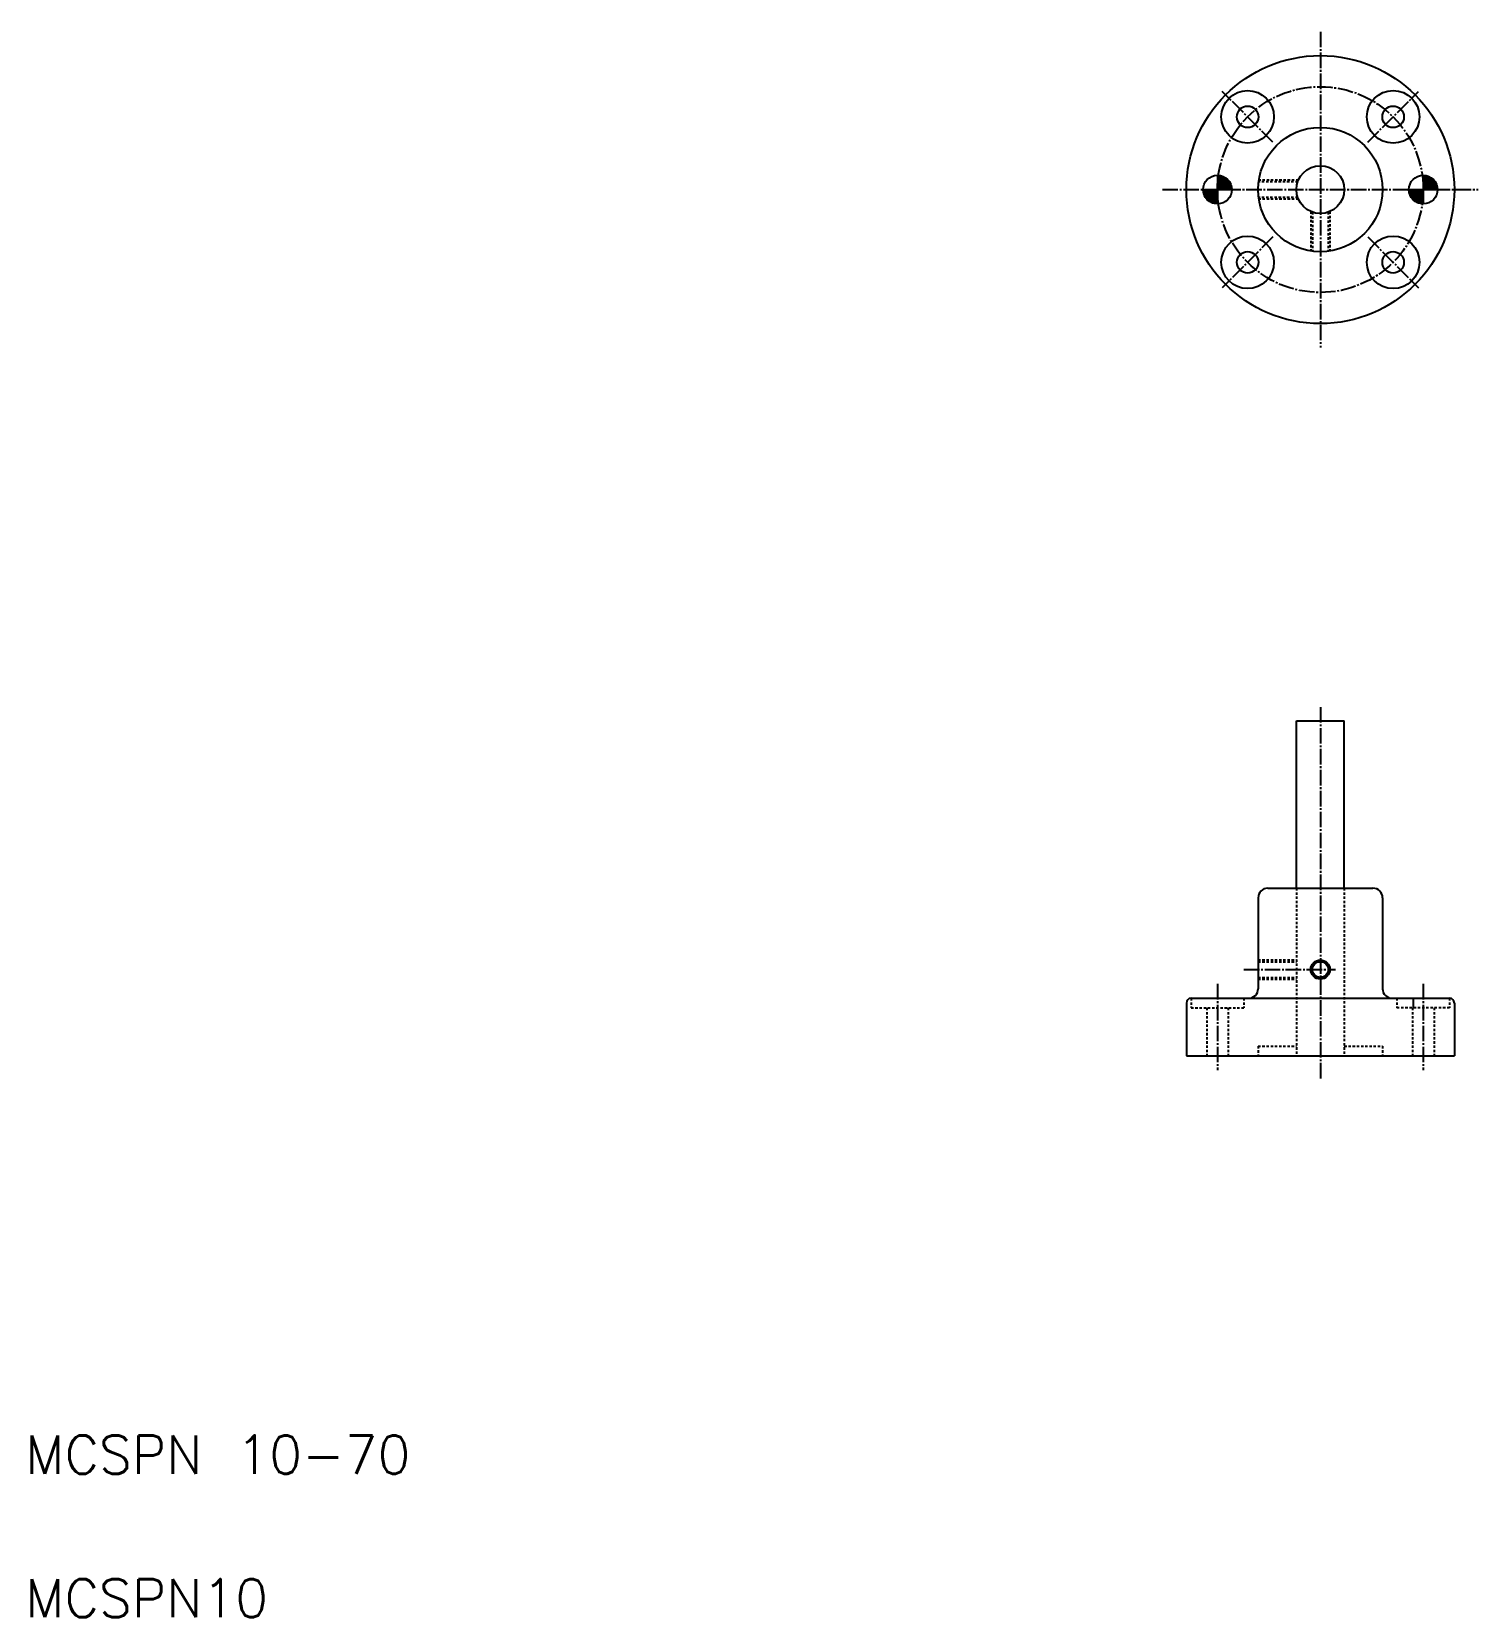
# Model space of a CAD drawing. Extents: x 21 to 324, y 20 to 351.
import ezdxf

# ---------------------------------------------------------------- set-up
doc = ezdxf.new("R2010")
doc.units = 0
doc.header["$LTSCALE"] = 0.25
doc.linetypes.add('CENTER', pattern=[17.5, 13, -1.5, 1.5, -1.5])
doc.linetypes.add('DASHED', pattern=[3.5, 2, -1.5])
doc.layers.get('0').update_dxf_attribs({"linetype": 'CONTINUOUS'})
doc.layers.add('CENTER', color=1, linetype='CENTER')
doc.styles.get("Standard").update_dxf_attribs({"font": 'txt', "bigfont": 'BIGFONT'})

msp = doc.modelspace()

# ---------------------------------------------------------------- linework, layer by layer
for p, q in [((266.16, 318.4), (272.16, 318.4)), ((269.16, 321.4), (269.16, 315.4)), ((269.16, 321.2), (270.24, 321.2)), ((269.16, 320.85), (270.89, 320.85)), ((269.16, 320.5), (271.3, 320.5)), ((269.16, 320.15), (271.6, 320.15)), ((269.16, 319.8), (271.82, 319.8)), ((269.16, 319.45), (271.97, 319.45)), ((269.16, 319.1), (272.08, 319.1)), ((269.16, 318.75), (272.14, 318.75)), ((269.16, 318.4), (272.16, 318.4)), ((309.16, 318.4), (315.16, 318.4)), ((312.16, 321.4), (312.16, 315.4)), ((312.16, 321.2), (313.24, 321.2)), ((312.16, 320.85), (313.89, 320.85)), ((312.16, 320.5), (314.3, 320.5)), ((312.16, 320.15), (314.6, 320.15)), ((312.16, 319.8), (314.82, 319.8)), ((312.16, 319.45), (314.97, 319.45)), ((312.16, 319.1), (315.08, 319.1)), ((312.16, 318.75), (315.14, 318.75)), ((312.16, 318.4), (315.16, 318.4)), ((266.18, 318.05), (269.16, 318.05)), ((266.25, 317.7), (269.16, 317.7)), ((266.35, 317.35), (269.16, 317.35)), ((266.51, 317), (269.16, 317)), ((266.73, 316.65), (269.16, 316.65)), ((267.02, 316.3), (269.16, 316.3)), ((267.43, 315.95), (269.16, 315.95)), ((268.08, 315.6), (269.16, 315.6)), ((309.18, 318.05), (312.16, 318.05)), ((309.25, 317.7), (312.16, 317.7)), ((309.35, 317.35), (312.16, 317.35)), ((309.51, 317), (312.16, 317)), ((309.73, 316.65), (312.16, 316.65)), ((310.02, 316.3), (312.16, 316.3)), ((310.43, 315.95), (312.16, 315.95)), ((311.08, 315.6), (312.16, 315.6)), ((285.66, 172.38), (285.66, 207.38)), ((285.66, 207.38), (295.66, 207.38)), ((295.66, 172.38), (295.66, 207.38)), ((279.66, 172.38), (301.66, 172.38)), ((285.16, 172.38), (285.16, 172.38)), ((290.66, 172.38), (290.66, 172.38)), ((277.66, 170.38), (277.66, 151.38)), ((303.66, 170.38), (303.66, 151.38)), ((263.66, 149.38), (317.66, 149.38)), ((310.09, 149.38), (310.09, 147.38)), ((262.66, 148.38), (262.66, 137.38)), ((318.66, 148.38), (318.66, 137.38)), ((262.66, 137.38), (318.66, 137.38))]:
    msp.add_line(p, q)
at = {"color": 3, "linetype": 'DASHED'}
for p, q in [((285.94, 320.05), (277.77, 320.05)), ((286.08, 320.4), (277.82, 320.4)), ((285.94, 316.75), (277.77, 316.75)), ((286.08, 316.4), (277.82, 316.4)), ((288.66, 313.82), (288.66, 305.55)), ((289.01, 313.68), (289.01, 305.5)), ((292.31, 313.68), (292.31, 305.5)), ((292.66, 313.82), (292.66, 305.55)), ((285.66, 172.38), (285.66, 137.38)), ((295.66, 172.38), (295.66, 137.38)), ((277.66, 157.38), (285.66, 157.38)), ((277.66, 157.03), (285.66, 157.03)), ((277.66, 153.73), (285.66, 153.73)), ((277.66, 153.38), (285.66, 153.38)), ((263.66, 149.38), (263.66, 147.38)), ((274.66, 149.38), (274.66, 147.38)), ((306.66, 149.38), (306.66, 147.38)), ((317.66, 149.38), (317.66, 147.38)), ((263.66, 147.38), (274.66, 147.38)), ((266.91, 147.38), (266.91, 137.38)), ((271.41, 147.38), (271.41, 137.38)), ((317.66, 147.38), (306.66, 147.38)), ((309.91, 147.38), (309.91, 137.38)), ((314.41, 147.38), (314.41, 137.38)), ((277.66, 139.38), (285.66, 139.38)), ((277.66, 139.38), (277.66, 137.38)), ((295.66, 139.38), (303.66, 139.38)), ((303.66, 139.38), (303.66, 137.38))]:
    msp.add_line(p, q, dxfattribs=at)
for centre, radius in [((290.66, 318.4), 28), ((275.46, 333.6), 5.5), ((305.87, 333.6), 5.5), ((275.46, 333.6), 2.25), ((305.87, 333.6), 2.25), ((290.66, 318.4), 13), ((290.66, 318.4), 5), ((269.16, 318.4), 3), ((312.16, 318.4), 3), ((275.46, 303.2), 5.5), ((305.87, 303.2), 5.5), ((275.46, 303.2), 2.25), ((305.87, 303.2), 2.25), ((290.66, 155.38), 1.65)]:
    msp.add_circle(centre, radius)
at = {"color": 3}
msp.add_circle((290.66, 155.38), 2, dxfattribs=at)
for centre, radius, start, end in [((279.66, 170.38), 2, 90, 180), ((301.66, 170.38), 2, 0, 90), ((263.66, 148.38), 1, 90, 180), ((275.66, 151.38), 2, 270, 0), ((305.66, 151.38), 2, 180, 270), ((317.66, 148.38), 1, 0, 90)]:
    msp.add_arc(centre, radius, start, end)
at = {"layer": 'CENTER', "color": 1, "linetype": 'CENTER'}
for p, q in [((290.66, 351.4), (290.66, 285.4)), ((280.76, 328.3), (270.16, 338.9)), ((300.56, 328.3), (311.17, 338.9)), ((257.66, 318.4), (323.66, 318.4)), ((280.76, 308.5), (270.16, 297.89)), ((300.56, 308.5), (311.17, 297.89)), ((290.66, 210.24), (290.66, 132.38)), ((274.66, 155.38), (293.8, 155.38)), ((269.16, 152.38), (269.16, 134.38)), ((312.16, 152.38), (312.16, 134.38))]:
    msp.add_line(p, q, dxfattribs=at)
msp.add_circle((290.66, 318.4), 21.5, dxfattribs=at)

# ---------------------------------------------------------------- texts
for s, p in [('MCSPN 10-70', (20, 50)), ('MCSPN10', (20, 20))]:
    msp.add_text(s, height=8).set_placement(p)

doc.saveas('drawing.dxf')
